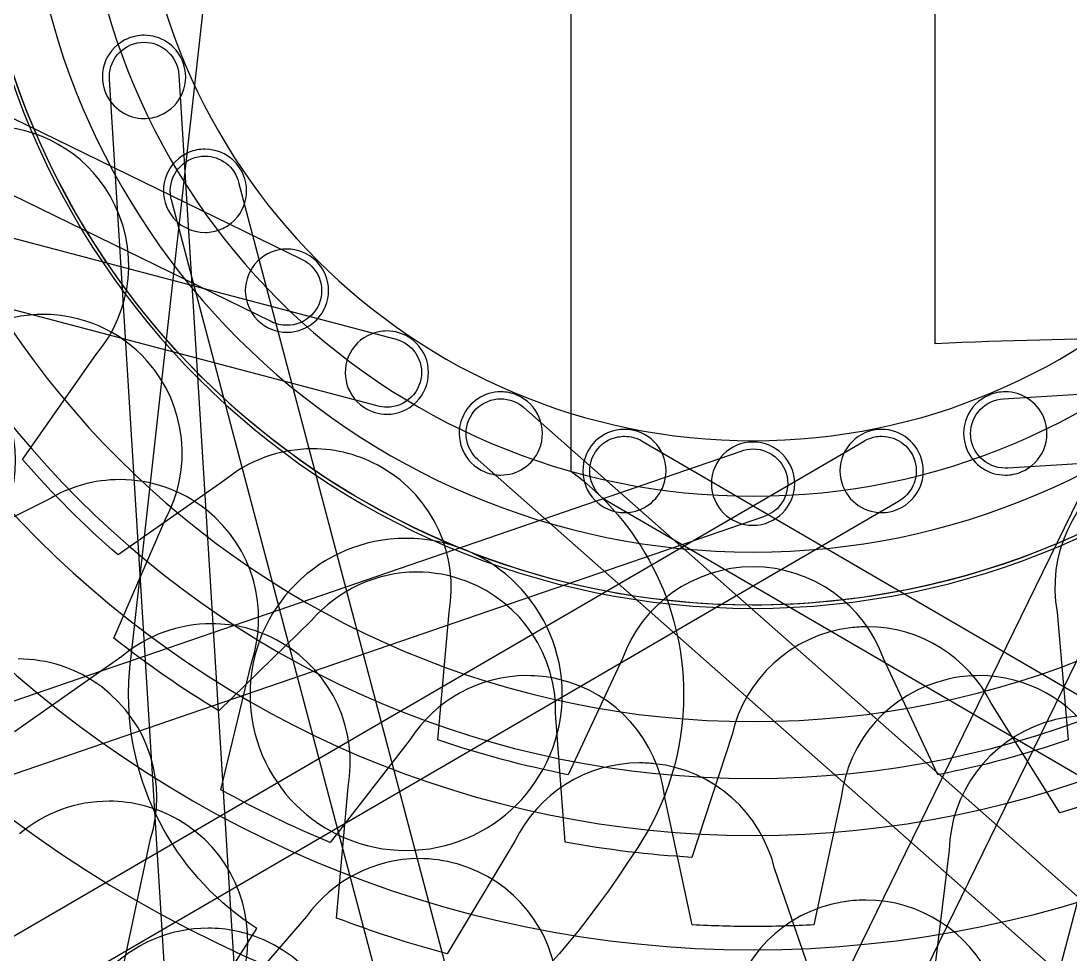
# Model space of a CAD drawing. Extents: x 3 to 470, y 9 to 287.
# Drawn here: x 92.08 to 100.6, y 94.53 to 102.12 of the extents above; entities that cross this region are included whole.
import ezdxf

# ---------------------------------------------------------------- set-up
doc = ezdxf.new("R2010")
doc.units = 0
doc.layers.add('Layer_1', color=7, linetype='CONTINUOUS')

msp = doc.modelspace()

# ---------------------------------------------------------------- linework, layer by layer
at = {"layer": 'Layer_1', "color": 7}
for points in [[(94.109048, 99.672626), (22.096282, 134.858256), (22.343878, 135.364953), (94.35656, 100.179351)], [(94.109048, 99.672626), (22.096282, 134.858256), (22.343878, 135.364953), (94.35656, 100.179351)], [(94.972238, 98.985893), (17.478827, 119.446437), (17.6228, 119.991708), (95.116154, 99.531163)], [(94.972238, 98.985893), (17.478827, 119.446437), (17.6228, 119.991708), (95.116154, 99.531163)], [(100.061792, 99.04333), (180.062268, 103.992802), (180.097119, 103.429937), (100.097095, 98.480521)], [(100.061792, 99.04333), (180.062268, 103.992802), (180.097119, 103.429937), (100.097095, 98.480521)], [(92.969079, 96.92307), (92.969079, 96.92307), (93.726925, 103.712047)], [(92.969079, 96.92307), (92.969079, 96.92307), (93.726925, 103.712047)], [(96.546607, 103.712047), (96.546607, 98.455596), (96.546607, 98.455596)], [(96.546607, 103.712047), (96.546607, 98.455596), (96.546607, 98.455596)], [(99.507274, 99.490757), (99.507274, 99.490757), (99.507274, 103.712047)], [(99.507274, 99.490757), (99.507274, 99.490757), (99.507274, 103.712047)], [(97.745508, 21.641192), (92.796092, 101.641216)], [(97.745508, 21.641192), (92.796092, 101.641216)], [(93.359041, 101.676518), (98.308514, 21.676015), (97.745649, 21.641192), (97.745508, 21.641192)], [(93.359041, 101.676518), (98.308514, 21.676015), (97.745649, 21.641192), (97.745508, 21.641192)], [(93.077468, 101.322733), (93.077468, 101.322733)], [(93.077468, 101.322733), (93.077468, 101.322733)], [(82.291873, 23.163256), (81.746603, 23.307229), (102.207148, 100.800584)], [(82.291873, 23.163256), (81.746603, 23.307229), (102.207148, 100.800584)], [(93.845577, 100.804954), (114.307278, 23.307201), (113.762008, 23.163256), (113.762008, 23.163256)], [(93.845577, 100.804954), (114.307278, 23.307201), (113.762008, 23.163256), (113.762008, 23.163256)], [(113.762008, 23.163256), (93.300448, 100.660502)], [(113.762008, 23.163256), (93.300448, 100.660502)], [(93.572745, 100.396551), (93.572745, 100.396551)], [(93.572745, 100.396551), (93.572745, 100.396551)], [(66.880054, 27.780711), (66.373357, 28.028308), (101.558959, 100.04099)], [(66.880054, 27.780711), (66.373357, 28.028308), (101.558959, 100.04099)], [(102.065684, 99.793478), (66.880054, 27.780711), (66.880054, 27.780711)], [(102.065684, 99.793478), (66.880054, 27.780711), (66.880054, 27.780711)], [(94.238697, 99.641159), (94.238697, 99.641159)], [(94.238697, 99.641159), (94.238697, 99.641159)], [(94.238697, 99.584765), (94.238697, 99.584765)], [(94.238697, 99.584765), (94.238697, 99.584765)], [(92.08962, 98.550139), (92.08962, 98.550139), (92.686491, 99.402557)], [(92.08962, 98.550139), (92.08962, 98.550139), (92.686491, 99.402557)], [(95.05023, 98.918474), (95.05023, 98.918474)], [(95.05023, 98.918474), (95.05023, 98.918474)], [(95.050258, 98.974868), (95.050258, 98.974868)], [(95.050258, 98.974868), (95.050258, 98.974868)], [(96.164992, 98.971738), (156.233697, 45.902612), (155.860315, 45.479998), (155.860315, 45.479998)], [(96.164992, 98.971738), (156.233697, 45.902612), (155.860315, 45.479998), (155.860315, 45.479998)], [(29.944444, 57.881637), (29.6607, 58.368962), (98.924558, 98.697298)], [(29.944444, 57.881637), (29.6607, 58.368962), (98.924558, 98.697298)], [(97.125432, 98.699554), (166.393181, 58.368962), (166.109437, 57.881637), (166.109437, 57.881637)], [(97.125432, 98.699554), (166.393181, 58.368962), (166.109437, 57.881637), (166.109437, 57.881637)], [(98.026941, 98.70305), (98.026941, 98.70305)], [(98.026941, 98.70305), (98.026941, 98.70305)], [(22.311706, 72.044478), (22.128454, 72.57782), (97.929126, 98.618516)], [(22.311706, 72.044478), (22.128454, 72.57782), (97.929126, 98.618516)], [(155.860315, 45.479998), (95.791976, 98.548786)], [(155.860315, 45.479998), (95.791976, 98.548786)], [(95.976609, 98.423338), (95.976609, 98.423338)], [(95.976609, 98.423338), (95.976609, 98.423338)], [(100.077131, 98.479957), (100.077131, 98.479816)], [(100.077131, 98.479957), (100.077131, 98.479816)], [(100.077272, 98.423338), (100.077272, 98.423338)], [(100.077272, 98.423338), (100.077272, 98.423338)], [(93.718128, 98.37092), (93.718128, 98.37092), (92.86571, 97.77405), (92.86571, 97.77405)], [(93.718128, 98.37092), (93.718128, 98.37092), (92.86571, 97.77405), (92.86571, 97.77405)], [(98.026941, 98.251817), (98.026941, 98.251817)], [(98.026941, 98.251817), (98.026941, 98.251817)], [(99.208359, 98.209944), (29.944444, 57.881637), (29.944444, 57.881637)], [(99.208359, 98.209944), (29.944444, 57.881637), (29.944444, 57.881637)], [(92.289846, 98.219503), (92.289846, 98.219503), (91.341643, 97.748221), (91.341643, 97.748221)], [(92.289846, 98.219503), (92.289846, 98.219503), (91.341643, 97.748221), (91.341643, 97.748221)], [(166.109437, 57.881637), (96.842082, 98.211946)], [(166.109437, 57.881637), (96.842082, 98.211946)], [(98.112377, 98.085173), (22.311706, 72.044478), (22.311706, 72.044478)], [(98.112377, 98.085173), (22.311706, 72.044478), (22.311706, 72.044478)], [(92.831112, 97.097213), (92.831112, 97.097213), (93.249356, 98.060896)], [(92.831112, 97.097213), (92.831112, 97.097213), (93.249356, 98.060896)], [(96.982135, 98.118502), (96.982135, 98.118502)], [(96.982135, 98.118502), (96.982135, 98.118502)], [(99.071746, 98.118502), (99.071746, 98.118502)], [(99.071746, 98.118502), (99.071746, 98.118502)], [(98.026941, 98.015612), (98.026941, 98.015612)], [(98.026941, 98.015612), (98.026941, 98.015612)], [(98.026941, 97.797227), (98.026941, 97.797227)], [(98.026941, 97.797227), (98.026941, 97.797227)], [(95.465513, 96.270877), (95.465513, 96.270877), (95.556391, 97.309592)], [(95.465513, 96.270877), (95.465513, 96.270877), (95.556391, 97.309592)], [(98.020145, 97.365872), (98.020145, 97.365872)], [(98.020145, 97.365872), (98.020145, 97.365872)], [(98.026941, 97.367085), (98.026941, 97.367085)], [(98.026941, 97.367085), (98.026941, 97.367085)], [(98.026941, 97.340016), (98.026941, 97.340016)], [(98.026941, 97.340016), (98.026941, 97.340016)], [(100.49749, 97.309592), (100.49749, 97.309592), (100.588368, 96.270877), (100.588368, 96.270877)], [(100.49749, 97.309592), (100.49749, 97.309592), (100.588368, 96.270877), (100.588368, 96.270877)], [(94.437795, 97.240566), (94.437795, 97.240566), (93.684404, 96.50711), (93.684404, 96.50711)], [(94.437795, 97.240566), (94.437795, 97.240566), (93.684404, 96.50711), (93.684404, 96.50711)], [(92.897008, 96.9487), (92.897008, 96.9487), (92.02316, 96.336829), (92.02316, 96.336829)], [(92.897008, 96.9487), (92.897008, 96.9487), (92.02316, 96.336829), (92.02316, 96.336829)], [(93.700533, 95.865181), (93.700533, 95.865181), (93.949398, 96.896057)], [(93.700533, 95.865181), (93.700533, 95.865181), (93.949398, 96.896057)], [(96.965612, 96.932008), (96.965612, 96.932008), (96.525262, 95.987612), (96.525262, 95.987612)], [(96.965612, 96.932008), (96.965612, 96.932008), (96.525262, 95.987612), (96.525262, 95.987612)], [(99.528619, 95.987612), (99.088269, 96.93198)], [(99.528619, 95.987612), (99.088269, 96.93198)], [(100.519737, 95.676347), (100.519737, 95.676347), (99.963216, 96.569651)], [(100.519737, 95.676347), (100.519737, 95.676347), (99.963216, 96.569651)], [(96.500083, 95.439043), (96.500083, 95.439043), (96.422513, 96.487852)], [(96.500083, 95.439043), (96.500083, 95.439043), (96.422513, 96.487852)], [(98.026941, 96.4197), (98.026941, 96.4197)], [(98.026941, 96.4197), (98.026941, 96.4197)], [(95.240841, 96.27412), (95.240841, 96.27412), (94.589579, 95.436279), (94.589579, 95.436279)], [(95.240841, 96.27412), (95.240841, 96.27412), (94.589579, 95.436279), (94.589579, 95.436279)], [(97.856068, 96.313793), (97.856068, 96.313793), (97.530113, 95.31523), (97.530113, 95.31523)], [(97.856068, 96.313793), (97.856068, 96.313793), (97.530113, 95.31523), (97.530113, 95.31523)], [(98.026941, 95.9573), (98.026941, 95.9573)], [(98.026941, 95.9573), (98.026941, 95.9573)], [(99.528619, 95.987612), (99.528619, 95.987612)], [(99.528619, 95.987612), (99.528619, 95.987612)], [(94.642081, 94.822322), (94.642081, 94.822322), (94.735272, 95.8874)], [(94.642081, 94.822322), (94.642081, 94.822322), (94.735272, 95.8874)], [(97.533017, 94.766492), (97.533017, 94.766492), (97.310234, 95.801795)], [(97.533017, 94.766492), (97.533017, 94.766492), (97.310234, 95.801795)], [(98.743647, 95.801795), (98.743647, 95.801795), (98.520864, 94.766492), (98.520864, 94.766492)], [(98.743647, 95.801795), (98.743647, 95.801795), (98.520864, 94.766492), (98.520864, 94.766492)], [(92.904537, 94.408505), (92.904537, 94.408505), (93.130534, 95.466365)], [(92.904537, 94.408505), (92.904537, 94.408505), (93.130534, 95.466365)], [(96.091144, 95.446853), (95.540601, 94.530569), (95.540601, 94.530569)], [(96.091144, 95.446853), (95.540601, 94.530569), (95.540601, 94.530569)], [(98.026941, 95.493716), (98.026941, 95.493716)], [(98.026941, 95.493716), (98.026941, 95.493716)], [(95.207258, 95.371455), (95.207258, 95.371455)], [(95.207258, 95.371455), (95.207258, 95.371455)], [(97.089368, 95.396466), (97.089368, 95.396466)], [(97.089368, 95.396466), (97.089368, 95.396466)], [(99.619976, 95.373993), (99.619976, 95.373993), (99.489848, 94.314074), (99.489848, 94.314074)], [(99.619976, 95.373993), (99.619976, 95.373993), (99.489848, 94.314074), (99.489848, 94.314074)], [(98.549456, 94.216344), (98.202156, 95.224972)], [(98.549456, 94.216344), (98.202156, 95.224972)], [(94.398009, 94.835236), (94.398009, 94.835236), (93.689564, 94.016851), (93.689564, 94.016851)], [(94.398009, 94.835236), (94.398009, 94.835236), (93.689564, 94.016851), (93.689564, 94.016851)], [(93.38924, 93.786597), (93.995077, 94.737591), (93.995077, 94.737591)], [(93.38924, 93.786597), (93.995077, 94.737591), (93.995077, 94.737591)], [(98.026941, 94.753099), (98.026941, 94.753099)], [(98.026941, 94.753099), (98.026941, 94.753099)], [(98.026941, 94.563785), (98.026941, 94.563785)], [(98.026941, 94.563785), (98.026941, 94.563785)]]:
    msp.add_lwpolyline(points, dxfattribs=at)
for points in [[(104.249331, 104.949069), (104.932878, 101.512554), (102.701184, 98.172555), (99.26464, 97.48898)], [(104.249331, 104.949069), (104.932878, 101.512554), (102.701184, 98.172555), (99.26464, 97.48898)], [(98.026941, 8.688079), (45.547015, 8.688079), (3.00365, 51.231444), (3.00365, 103.71137)], [(98.026941, 8.688079), (45.547015, 8.688079), (3.00365, 51.231444), (3.00365, 103.71137)], [(5.823332, 103.71137), (5.823332, 52.788727), (47.104297, 11.507761), (98.026941, 11.507761)], [(5.823332, 103.71137), (5.823332, 52.788727), (47.104297, 11.507761), (98.026941, 11.507761)], [(98.026941, 11.507761), (47.104297, 11.507761), (5.823332, 52.788727), (5.823332, 103.71137)], [(98.026941, 11.507761), (47.104297, 11.507761), (5.823332, 52.788727), (5.823332, 103.71137)], [(8.643014, 103.71137), (8.643014, 54.345981), (48.661551, 14.327443), (98.026941, 14.327443)], [(8.643014, 103.71137), (8.643014, 54.345981), (48.661551, 14.327443), (98.026941, 14.327443)], [(98.026941, 14.327443), (48.661551, 14.327443), (8.643014, 54.345981), (8.643014, 103.71137)], [(98.026941, 14.327443), (48.661551, 14.327443), (8.643014, 54.345981), (8.643014, 103.71137)], [(17.496816, 103.71137), (17.496816, 59.235817), (53.551388, 23.181246), (98.026941, 23.181246)], [(17.496816, 103.71137), (17.496816, 59.235817), (53.551388, 23.181246), (98.026941, 23.181246)], [(87.946548, 103.71137), (87.946548, 98.144105), (92.459675, 93.630978), (98.026941, 93.630978)], [(87.946548, 103.71137), (87.946548, 98.144105), (92.459675, 93.630978), (98.026941, 93.630978)], [(88.879356, 103.71137), (88.879356, 98.659289), (92.974859, 94.563785), (98.026941, 94.563785)], [(88.879356, 103.71137), (88.879356, 98.659289), (92.974859, 94.563785), (98.026941, 94.563785)], [(89.809287, 103.71137), (89.809287, 99.172894), (93.488465, 95.493716), (98.026941, 95.493716)], [(89.809287, 103.71137), (89.809287, 99.172894), (93.488465, 95.493716), (98.026941, 95.493716)], [(90.272871, 103.71137), (90.272871, 99.428921), (93.744492, 95.9573), (98.026941, 95.9573)], [(90.272871, 103.71137), (90.272871, 99.428921), (93.744492, 95.9573), (98.026941, 95.9573)], [(90.73527, 103.71137), (90.73527, 99.6843), (93.99987, 96.4197), (98.026941, 96.4197)], [(90.73527, 103.71137), (90.73527, 99.6843), (93.99987, 96.4197), (98.026941, 96.4197)], [(91.655587, 103.71137), (91.655587, 100.192576), (94.508146, 97.340016), (98.026941, 97.340016)], [(91.655587, 103.71137), (91.655587, 100.192576), (94.508146, 97.340016), (98.026941, 97.340016)], [(98.026941, 97.367085), (94.523091, 97.367085), (91.682656, 100.20752), (91.682656, 103.71137)], [(98.026941, 97.367085), (94.523091, 97.367085), (91.682656, 100.20752), (91.682656, 103.71137)], [(92.112798, 103.71137), (92.112798, 100.445078), (94.760649, 97.797227), (98.026941, 97.797227)], [(92.112798, 103.71137), (92.112798, 100.445078), (94.760649, 97.797227), (98.026941, 97.797227)], [(92.567387, 103.71137), (92.567387, 100.696143), (95.011713, 98.251817), (98.026941, 98.251817)], [(92.567387, 103.71137), (92.567387, 100.696143), (95.011713, 98.251817), (98.026941, 98.251817)], [(93.018621, 103.71137), (93.018621, 100.945346), (95.260917, 98.70305), (98.026941, 98.70305)], [(93.018621, 103.71137), (93.018621, 100.945346), (95.260917, 98.70305), (98.026941, 98.70305)], [(104.371226, 103.71137), (104.371226, 100.20752), (101.53079, 97.367085), (98.026941, 97.367085)], [(104.371226, 103.71137), (104.371226, 100.20752), (101.53079, 97.367085), (98.026941, 97.367085)], [(98.026941, 11.507761), (148.949584, 11.507761), (190.230549, 52.788727), (190.230549, 103.71137)], [(193.050231, 103.71137), (193.050231, 51.231444), (150.506838, 8.688079), (98.026941, 8.688079)], [(98.026941, 11.507761), (148.949584, 11.507761), (190.230549, 52.788727), (190.230549, 103.71137)], [(193.050231, 103.71137), (193.050231, 51.231444), (150.506838, 8.688079), (98.026941, 8.688079)], [(98.026941, 14.327443), (147.39233, 14.327443), (187.410867, 54.345981), (187.410867, 103.71137)], [(190.230549, 103.71137), (190.230549, 52.788727), (148.949584, 11.507761), (98.026941, 11.507761)], [(98.026941, 14.327443), (147.39233, 14.327443), (187.410867, 54.345981), (187.410867, 103.71137)], [(190.230549, 103.71137), (190.230549, 52.788727), (148.949584, 11.507761), (98.026941, 11.507761)], [(98.026941, 23.181246), (142.502493, 23.181246), (178.557065, 59.235817), (178.557065, 103.71137)], [(187.410867, 103.71137), (187.410867, 54.345981), (147.39233, 14.327443), (98.026941, 14.327443)], [(98.026941, 23.181246), (142.502493, 23.181246), (178.557065, 59.235817), (178.557065, 103.71137)], [(187.410867, 103.71137), (187.410867, 54.345981), (147.39233, 14.327443), (98.026941, 14.327443)], [(98.026941, 93.630978), (103.594206, 93.630978), (108.107333, 98.144105), (108.107333, 103.71137)], [(98.026941, 93.630978), (103.594206, 93.630978), (108.107333, 98.144105), (108.107333, 103.71137)], [(98.026941, 94.563785), (103.079022, 94.563785), (107.174525, 98.659289), (107.174525, 103.71137)], [(98.026941, 94.563785), (103.079022, 94.563785), (107.174525, 98.659289), (107.174525, 103.71137)], [(98.026941, 95.493716), (102.565416, 95.493716), (106.244594, 99.172894), (106.244594, 103.71137)], [(98.026941, 95.493716), (102.565416, 95.493716), (106.244594, 99.172894), (106.244594, 103.71137)], [(98.026941, 95.9573), (102.309389, 95.9573), (105.78101, 99.428921), (105.78101, 103.71137)], [(98.026941, 95.9573), (102.309389, 95.9573), (105.78101, 99.428921), (105.78101, 103.71137)], [(98.026941, 96.4197), (102.054011, 96.4197), (105.318611, 99.6843), (105.318611, 103.71137)], [(98.026941, 96.4197), (102.054011, 96.4197), (105.318611, 99.6843), (105.318611, 103.71137)], [(98.026941, 97.340016), (101.545735, 97.340016), (104.398294, 100.192576), (104.398294, 103.71137)], [(98.026941, 97.340016), (101.545735, 97.340016), (104.398294, 100.192576), (104.398294, 103.71137)], [(98.026941, 97.797227), (101.293232, 97.797227), (103.941083, 100.445078), (103.941083, 103.71137)], [(98.026941, 97.797227), (101.293232, 97.797227), (103.941083, 100.445078), (103.941083, 103.71137)], [(98.026941, 98.251817), (101.042168, 98.251817), (103.486494, 100.696143), (103.486494, 103.71137)], [(98.026941, 98.251817), (101.042168, 98.251817), (103.486494, 100.696143), (103.486494, 103.71137)], [(98.026941, 98.70305), (100.792964, 98.70305), (103.03526, 100.945346), (103.03526, 103.71137)], [(98.026941, 98.70305), (100.792964, 98.70305), (103.03526, 100.945346), (103.03526, 103.71137)], [(98.020145, 97.365872), (95.055277, 97.365872), (92.40503, 99.454919), (91.80455, 102.47367)], [(98.020145, 97.365872), (95.055277, 97.365872), (92.40503, 99.454919), (91.80455, 102.47367)], [(93.077214, 101.999625), (93.034073, 101.999625), (92.990199, 101.991336), (92.947875, 101.973797)], [(93.077214, 101.999625), (93.034073, 101.999625), (92.990199, 101.991336), (92.947875, 101.973797)], [(93.389945, 101.790659), (93.335976, 101.920984), (93.209993, 101.999625), (93.077214, 101.999625)], [(93.389945, 101.790659), (93.335976, 101.920984), (93.209993, 101.999625), (93.077214, 101.999625)], [(92.947875, 101.973797), (92.775226, 101.902262), (92.69323, 101.704348), (92.764737, 101.531699)], [(92.947875, 101.973797), (92.775226, 101.902262), (92.69323, 101.704348), (92.764737, 101.531699)], [(92.795528, 101.661179), (92.795528, 101.81691), (92.921765, 101.943147), (93.077496, 101.943147)], [(92.795528, 101.661179), (92.795528, 101.81691), (92.921765, 101.943147), (93.077496, 101.943147)], [(93.077496, 101.943147), (93.228067, 101.943147), (93.35109, 101.825115), (93.359041, 101.676518)], [(93.077496, 101.943147), (93.228067, 101.943147), (93.35109, 101.825115), (93.359041, 101.676518)], [(93.206835, 101.348589), (93.379484, 101.420096), (93.46148, 101.61801), (93.389945, 101.790659)], [(93.206835, 101.348589), (93.379484, 101.420096), (93.46148, 101.61801), (93.389945, 101.790659)], [(92.796092, 101.641216), (92.795528, 101.647814), (92.795528, 101.654468), (92.795528, 101.661179)], [(92.796092, 101.641216), (92.795528, 101.647814), (92.795528, 101.654468), (92.795528, 101.661179)], [(92.764737, 101.531699), (92.818734, 101.401402), (92.944717, 101.322733), (93.077468, 101.322733)], [(92.764737, 101.531699), (92.818734, 101.401402), (92.944717, 101.322733), (93.077468, 101.322733)], [(93.077468, 101.322733), (93.120637, 101.322733), (93.164483, 101.331051), (93.206835, 101.348589)], [(93.077468, 101.322733), (93.120637, 101.322733), (93.164483, 101.331051), (93.206835, 101.348589)], [(92.801252, 100.69431), (92.592341, 101.056132), (92.213207, 101.258444), (91.823414, 101.258444)], [(92.801252, 100.69431), (92.592341, 101.056132), (92.213207, 101.258444), (91.823414, 101.258444)], [(93.506257, 101.066875), (93.463962, 101.058472), (93.42254, 101.041751), (93.384447, 101.016289)], [(93.506257, 101.066875), (93.463962, 101.058472), (93.42254, 101.041751), (93.384447, 101.016289)], [(93.572125, 101.07336), (93.550131, 101.07336), (93.528081, 101.071104), (93.506257, 101.066875)], [(93.572125, 101.07336), (93.550131, 101.07336), (93.528081, 101.071104), (93.506257, 101.066875)], [(93.853754, 100.92293), (93.788535, 101.020575), (93.681331, 101.07336), (93.572125, 101.07336)], [(93.853754, 100.92293), (93.788535, 101.020575), (93.681331, 101.07336), (93.572125, 101.07336)], [(93.384447, 101.016289), (93.229054, 100.912469), (93.187266, 100.702346), (93.291087, 100.546982)], [(93.384447, 101.016289), (93.229054, 100.912469), (93.187266, 100.702346), (93.291087, 100.546982)], [(93.29588, 100.679958), (93.265512, 100.832672), (93.364681, 100.981128), (93.517423, 101.011524)], [(93.29588, 100.679958), (93.265512, 100.832672), (93.364681, 100.981128), (93.517423, 101.011524)], [(93.517423, 101.011524), (93.535976, 101.01519), (93.554502, 101.016994), (93.572745, 101.016994)], [(93.517423, 101.011524), (93.535976, 101.01519), (93.554502, 101.016994), (93.572745, 101.016994)], [(93.572745, 101.016994), (93.699546, 101.016994), (93.813405, 100.930994), (93.845577, 100.804954)], [(93.572745, 101.016994), (93.699546, 101.016994), (93.813405, 100.930994), (93.845577, 100.804954)], [(93.760423, 100.453622), (93.915787, 100.557443), (93.957603, 100.767565), (93.853754, 100.92293)], [(93.760423, 100.453622), (93.915787, 100.557443), (93.957603, 100.767565), (93.853754, 100.92293)], [(92.686491, 99.402557), (92.984503, 99.755553), (93.045549, 100.271188), (92.801252, 100.69431)], [(92.686491, 99.402557), (92.984503, 99.755553), (93.045549, 100.271188), (92.801252, 100.69431)], [(93.300448, 100.660502), (93.298756, 100.666903), (93.297177, 100.67336), (93.29588, 100.679958)], [(93.300448, 100.660502), (93.298756, 100.666903), (93.297177, 100.67336), (93.29588, 100.679958)], [(93.291087, 100.546982), (93.356334, 100.449336), (93.46351, 100.396551), (93.572745, 100.396551)], [(93.291087, 100.546982), (93.356334, 100.449336), (93.46351, 100.396551), (93.572745, 100.396551)], [(93.638584, 100.403037), (93.680908, 100.411468), (93.722301, 100.42816), (93.760423, 100.453622)], [(93.638584, 100.403037), (93.680908, 100.411468), (93.722301, 100.42816), (93.760423, 100.453622)], [(93.572745, 100.396551), (93.59471, 100.396551), (93.61676, 100.398807), (93.638584, 100.403037)], [(93.572745, 100.396551), (93.59471, 100.396551), (93.61676, 100.398807), (93.638584, 100.403037)], [(94.238697, 100.261489), (94.152105, 100.261489), (94.065484, 100.228442), (93.999419, 100.162377)], [(94.238697, 100.261489), (94.152105, 100.261489), (94.065484, 100.228442), (93.999419, 100.162377)], [(94.477947, 100.162377), (94.411882, 100.228442), (94.32529, 100.261489), (94.238697, 100.261489)], [(94.477947, 100.162377), (94.411882, 100.228442), (94.32529, 100.261489), (94.238697, 100.261489)], [(93.999419, 100.162377), (93.867289, 100.030247), (93.867289, 99.816007), (93.999419, 99.683849)], [(93.999419, 100.162377), (93.867289, 100.030247), (93.867289, 99.816007), (93.999419, 99.683849)], [(94.35656, 100.179351), (94.386082, 100.165761), (94.413743, 100.146812), (94.438077, 100.122507)], [(94.35656, 100.179351), (94.386082, 100.165761), (94.413743, 100.146812), (94.438077, 100.122507)], [(94.438077, 100.122507), (94.548186, 100.012398), (94.548186, 99.833856), (94.438077, 99.723719)], [(94.438077, 100.122507), (94.548186, 100.012398), (94.548186, 99.833856), (94.438077, 99.723719)], [(94.477947, 99.683849), (94.610078, 99.816007), (94.610078, 100.030247), (94.477947, 100.162377)], [(94.477947, 99.683849), (94.610078, 99.816007), (94.610078, 100.030247), (94.477947, 100.162377)], [(92.258745, 99.729471), (92.117394, 99.729471), (91.975733, 99.703051), (91.841798, 99.649702)], [(92.258745, 99.729471), (92.117394, 99.729471), (91.975733, 99.703051), (91.841798, 99.649702)], [(93.103409, 99.349491), (92.880513, 99.601063), (92.570348, 99.729471), (92.258745, 99.729471)], [(93.103409, 99.349491), (92.880513, 99.601063), (92.570348, 99.729471), (92.258745, 99.729471)], [(93.999419, 99.683849), (94.065484, 99.617783), (94.152105, 99.584765), (94.238697, 99.584765)], [(93.999419, 99.683849), (94.065484, 99.617783), (94.152105, 99.584765), (94.238697, 99.584765)], [(94.438077, 99.723719), (94.383009, 99.668679), (94.310853, 99.641159), (94.238697, 99.641159)], [(94.438077, 99.723719), (94.383009, 99.668679), (94.310853, 99.641159), (94.238697, 99.641159)], [(94.238697, 99.584765), (94.32529, 99.584765), (94.411882, 99.617783), (94.477947, 99.683849)], [(94.238697, 99.584765), (94.32529, 99.584765), (94.411882, 99.617783), (94.477947, 99.683849)], [(94.238697, 99.641159), (94.194146, 99.641159), (94.149567, 99.651648), (94.109048, 99.672626)], [(94.238697, 99.641159), (94.194146, 99.641159), (94.149567, 99.651648), (94.109048, 99.672626)], [(95.050851, 99.595254), (95.028519, 99.595254), (95.006328, 99.592998), (94.984532, 99.588713)], [(95.050851, 99.595254), (95.028519, 99.595254), (95.006328, 99.592998), (94.984532, 99.588713)], [(95.2385, 99.538184), (95.180753, 99.576785), (95.115449, 99.595254), (95.050851, 99.595254)], [(95.2385, 99.538184), (95.180753, 99.576785), (95.115449, 99.595254), (95.050851, 99.595254)], [(94.984532, 99.588713), (94.899575, 99.571823), (94.821103, 99.522535), (94.769192, 99.444852)], [(94.984532, 99.588713), (94.899575, 99.571823), (94.821103, 99.522535), (94.769192, 99.444852)], [(95.116154, 99.531163), (95.147763, 99.523606), (95.178582, 99.51041), (95.207174, 99.491293)], [(95.116154, 99.531163), (95.147763, 99.523606), (95.178582, 99.51041), (95.207174, 99.491293)], [(95.33186, 99.068876), (95.435681, 99.224269), (95.393893, 99.434363), (95.2385, 99.538184)], [(95.33186, 99.068876), (95.435681, 99.224269), (95.393893, 99.434363), (95.2385, 99.538184)], [(101.136345, 99.531643), (100.640889, 99.531643), (100.097866, 99.518014), (99.507274, 99.490757)], [(101.136345, 99.531643), (100.640889, 99.531643), (100.097866, 99.518014), (99.507274, 99.490757)], [(94.769192, 99.444852), (94.665372, 99.28946), (94.707159, 99.079337), (94.862552, 98.975516)], [(94.769192, 99.444852), (94.665372, 99.28946), (94.707159, 99.079337), (94.862552, 98.975516)], [(95.207174, 99.491293), (95.336682, 99.404785), (95.371505, 99.229682), (95.284969, 99.100203)], [(95.207174, 99.491293), (95.336682, 99.404785), (95.371505, 99.229682), (95.284969, 99.100203)], [(93.249356, 98.060896), (93.470729, 98.466366), (93.42739, 98.983778), (93.103409, 99.349491)], [(93.249356, 98.060896), (93.470729, 98.466366), (93.42739, 98.983778), (93.103409, 99.349491)], [(91.837541, 97.902655), (92.097036, 98.284863), (92.103831, 98.804051), (91.816647, 99.199343)], [(91.837541, 97.902655), (92.097036, 98.284863), (92.103831, 98.804051), (91.816647, 99.199343)], [(95.284969, 99.100203), (95.241715, 99.035463), (95.176326, 98.99438), (95.105552, 98.98031)], [(95.284969, 99.100203), (95.241715, 99.035463), (95.176326, 98.99438), (95.105552, 98.98031)], [(95.976891, 99.100231), (95.844112, 99.100231), (95.718128, 99.021562), (95.66416, 98.891264)], [(95.976891, 99.100231), (95.844112, 99.100231), (95.718128, 99.021562), (95.66416, 98.891264)], [(96.106229, 99.074374), (96.063906, 99.091941), (96.020032, 99.100231), (95.976891, 99.100231)], [(96.106229, 99.074374), (96.063906, 99.091941), (96.020032, 99.100231), (95.976891, 99.100231)], [(100.07699, 99.100231), (100.033849, 99.100231), (99.989975, 99.091941), (99.947652, 99.074374)], [(100.07699, 99.100231), (100.033849, 99.100231), (99.989975, 99.091941), (99.947652, 99.074374)], [(100.389721, 98.891264), (100.335753, 99.021562), (100.209769, 99.100231), (100.07699, 99.100231)], [(100.389721, 98.891264), (100.335753, 99.021562), (100.209769, 99.100231), (100.07699, 99.100231)], [(95.116549, 98.924988), (95.201478, 98.941906), (95.27995, 98.991194), (95.33186, 99.068876)], [(95.116549, 98.924988), (95.201478, 98.941906), (95.27995, 98.991194), (95.33186, 99.068876)], [(95.77737, 98.961164), (95.832438, 99.016232), (95.904594, 99.043753), (95.97675, 99.043753)], [(95.77737, 98.961164), (95.832438, 99.016232), (95.904594, 99.043753), (95.97675, 99.043753)], [(95.97675, 99.043753), (96.04414, 99.043753), (96.11153, 99.019729), (96.164992, 98.971738)], [(95.97675, 99.043753), (96.04414, 99.043753), (96.11153, 99.019729), (96.164992, 98.971738)], [(96.289368, 98.632305), (96.360875, 98.804954), (96.278879, 99.002867), (96.106229, 99.074374)], [(96.289368, 98.632305), (96.360875, 98.804954), (96.278879, 99.002867), (96.106229, 99.074374)], [(99.947652, 99.074374), (99.775003, 99.002867), (99.693006, 98.804954), (99.764513, 98.632305)], [(99.947652, 99.074374), (99.775003, 99.002867), (99.693006, 98.804954), (99.764513, 98.632305)], [(99.795163, 98.761784), (99.795163, 98.912355), (99.913195, 99.035378), (100.061792, 99.04333)], [(99.795163, 98.761784), (99.795163, 98.912355), (99.913195, 99.035378), (100.061792, 99.04333)], [(94.862552, 98.975516), (94.920299, 98.936943), (94.985603, 98.918474), (95.05023, 98.918474)], [(94.862552, 98.975516), (94.920299, 98.936943), (94.985603, 98.918474), (95.05023, 98.918474)], [(95.050258, 98.974868), (95.024148, 98.974868), (94.997869, 98.978477), (94.972238, 98.985893)], [(95.050258, 98.974868), (95.024148, 98.974868), (94.997869, 98.978477), (94.972238, 98.985893)], [(95.05023, 98.918474), (95.072534, 98.918474), (95.094753, 98.92073), (95.116549, 98.924988)], [(95.05023, 98.918474), (95.072534, 98.918474), (95.094753, 98.92073), (95.116549, 98.924988)], [(95.105552, 98.98031), (95.087365, 98.976701), (95.068868, 98.974868), (95.050258, 98.974868)], [(95.105552, 98.98031), (95.087365, 98.976701), (95.068868, 98.974868), (95.050258, 98.974868)], [(95.77737, 98.562405), (95.667261, 98.672513), (95.667261, 98.851055), (95.77737, 98.961164)], [(95.77737, 98.562405), (95.667261, 98.672513), (95.667261, 98.851055), (95.77737, 98.961164)], [(95.66416, 98.891264), (95.592624, 98.718615), (95.674621, 98.520673), (95.84727, 98.449166)], [(95.66416, 98.891264), (95.592624, 98.718615), (95.674621, 98.520673), (95.84727, 98.449166)], [(100.206611, 98.449166), (100.37926, 98.520673), (100.461257, 98.718615), (100.389721, 98.891264)], [(100.206611, 98.449166), (100.37926, 98.520673), (100.461257, 98.718615), (100.389721, 98.891264)], [(96.915873, 98.788881), (96.785632, 98.762997), (96.677412, 98.661263), (96.649892, 98.522929)], [(96.915873, 98.788881), (96.785632, 98.762997), (96.677412, 98.661263), (96.649892, 98.522929)], [(96.981402, 98.795339), (96.959127, 98.795339), (96.937218, 98.793083), (96.915873, 98.788881)], [(96.981402, 98.795339), (96.959127, 98.795339), (96.937218, 98.793083), (96.915873, 98.788881)], [(96.926757, 98.733475), (96.944916, 98.737084), (96.963441, 98.738917), (96.982023, 98.738917)], [(96.926757, 98.733475), (96.944916, 98.737084), (96.963441, 98.738917), (96.982023, 98.738917)], [(97.047778, 98.788769), (97.025502, 98.793196), (97.003283, 98.795339), (96.981402, 98.795339)], [(97.047778, 98.788769), (97.025502, 98.793196), (97.003283, 98.795339), (96.981402, 98.795339)], [(96.982023, 98.738917), (97.031085, 98.738917), (97.080627, 98.726144), (97.125432, 98.699554)], [(96.982023, 98.738917), (97.031085, 98.738917), (97.080627, 98.726144), (97.125432, 98.699554)], [(97.313617, 98.390912), (97.350076, 98.574191), (97.231057, 98.75231), (97.047778, 98.788769)], [(97.313617, 98.390912), (97.350076, 98.574191), (97.231057, 98.75231), (97.047778, 98.788769)], [(99.006103, 98.788769), (98.822824, 98.75231), (98.703805, 98.574191), (98.740264, 98.390912)], [(99.006103, 98.788769), (98.822824, 98.75231), (98.703805, 98.574191), (98.740264, 98.390912)], [(99.072479, 98.795339), (99.050598, 98.795339), (99.028379, 98.793083), (99.006103, 98.788769)], [(99.072479, 98.795339), (99.050598, 98.795339), (99.028379, 98.793083), (99.006103, 98.788769)], [(99.0171, 98.733475), (99.035682, 98.737169), (99.054179, 98.738945), (99.072422, 98.738945)], [(99.0171, 98.733475), (99.035682, 98.737169), (99.054179, 98.738945), (99.072422, 98.738945)], [(99.072422, 98.738945), (99.204186, 98.738945), (99.321992, 98.646093), (99.348667, 98.511932)], [(99.072422, 98.738945), (99.204186, 98.738945), (99.321992, 98.646093), (99.348667, 98.511932)], [(99.403989, 98.522929), (99.371957, 98.683933), (99.230606, 98.795339), (99.072479, 98.795339)], [(99.403989, 98.522929), (99.371957, 98.683933), (99.230606, 98.795339), (99.072479, 98.795339)], [(100.077131, 98.479816), (99.9214, 98.479816), (99.795163, 98.606053), (99.795163, 98.761784)], [(100.077131, 98.479816), (99.9214, 98.479816), (99.795163, 98.606053), (99.795163, 98.761784)], [(96.747312, 98.613582), (96.790566, 98.678322), (96.855983, 98.719376), (96.926757, 98.733475)], [(96.747312, 98.613582), (96.790566, 98.678322), (96.855983, 98.719376), (96.926757, 98.733475)], [(98.026941, 98.692336), (97.840052, 98.692336), (97.688579, 98.540862), (97.688579, 98.353974)], [(98.026941, 98.692336), (97.840052, 98.692336), (97.688579, 98.540862), (97.688579, 98.353974)], [(98.365302, 98.353974), (98.365302, 98.540862), (98.213829, 98.692336), (98.026941, 98.692336)], [(98.365302, 98.353974), (98.365302, 98.540862), (98.213829, 98.692336), (98.026941, 98.692336)], [(98.924558, 98.697298), (98.952247, 98.714273), (98.983377, 98.726764), (99.0171, 98.733475)], [(98.924558, 98.697298), (98.952247, 98.714273), (98.983377, 98.726764), (99.0171, 98.733475)], [(94.446987, 98.636957), (94.182501, 98.636957), (93.922949, 98.543823), (93.718128, 98.37092)], [(94.446987, 98.636957), (94.182501, 98.636957), (93.922949, 98.543823), (93.718128, 98.37092)], [(95.009881, 98.485681), (94.832269, 98.588205), (94.638331, 98.636957), (94.446987, 98.636957)], [(95.009881, 98.485681), (94.832269, 98.588205), (94.638331, 98.636957), (94.446987, 98.636957)], [(95.976609, 98.423338), (96.109387, 98.423338), (96.235371, 98.501979), (96.289368, 98.632305)], [(95.976609, 98.423338), (96.109387, 98.423338), (96.235371, 98.501979), (96.289368, 98.632305)], [(96.825107, 98.222464), (96.695628, 98.309), (96.660804, 98.484074), (96.747312, 98.613582)], [(96.825107, 98.222464), (96.695628, 98.309), (96.660804, 98.484074), (96.747312, 98.613582)], [(97.929126, 98.618516), (97.959578, 98.629767), (97.99254, 98.635942), (98.026941, 98.635942)], [(97.929126, 98.618516), (97.959578, 98.629767), (97.99254, 98.635942), (98.026941, 98.635942)], [(98.026941, 98.635942), (98.182672, 98.635942), (98.308909, 98.509705), (98.308909, 98.353974)], [(98.026941, 98.635942), (98.182672, 98.635942), (98.308909, 98.509705), (98.308909, 98.353974)], [(99.764513, 98.632305), (99.81851, 98.501979), (99.944494, 98.423338), (100.077272, 98.423338)], [(99.764513, 98.632305), (99.81851, 98.501979), (99.944494, 98.423338), (100.077272, 98.423338)], [(92.86571, 97.77405), (92.589381, 98.014456), (92.330026, 98.27381), (92.08962, 98.550139)], [(92.86571, 97.77405), (92.589381, 98.014456), (92.330026, 98.27381), (92.08962, 98.550139)], [(95.556391, 97.309592), (95.637965, 97.764294), (95.433002, 98.241384), (95.009881, 98.485681)], [(95.556391, 97.309592), (95.637965, 97.764294), (95.433002, 98.241384), (95.009881, 98.485681)], [(95.791976, 98.548786), (95.786985, 98.5531), (95.782107, 98.557668), (95.77737, 98.562405)], [(95.791976, 98.548786), (95.786985, 98.5531), (95.782107, 98.557668), (95.77737, 98.562405)], [(96.649892, 98.522929), (96.613462, 98.33965), (96.732481, 98.161502), (96.91576, 98.125044)], [(96.649892, 98.522929), (96.613462, 98.33965), (96.732481, 98.161502), (96.91576, 98.125044)], [(99.138121, 98.125044), (99.3214, 98.161502), (99.440419, 98.33965), (99.403989, 98.522929)], [(99.138121, 98.125044), (99.3214, 98.161502), (99.440419, 98.33965), (99.403989, 98.522929)], [(99.348667, 98.511932), (99.373226, 98.388402), (99.313054, 98.267691), (99.208359, 98.209944)], [(99.348667, 98.511932), (99.373226, 98.388402), (99.313054, 98.267691), (99.208359, 98.209944)], [(100.097095, 98.480521), (100.090497, 98.479957), (100.083842, 98.479957), (100.077131, 98.479957)], [(100.097095, 98.480521), (100.090497, 98.479957), (100.083842, 98.479957), (100.077131, 98.479957)], [(101.044, 98.485681), (100.620879, 98.241384), (100.415916, 97.764294), (100.49749, 97.309592)], [(101.044, 98.485681), (100.620879, 98.241384), (100.415916, 97.764294), (100.49749, 97.309592)], [(95.84727, 98.449166), (95.889621, 98.431628), (95.933467, 98.423338), (95.976609, 98.423338)], [(95.84727, 98.449166), (95.889621, 98.431628), (95.933467, 98.423338), (95.976609, 98.423338)], [(96.546607, 98.455596), (97.102508, 98.04474), (97.463004, 97.384624), (97.463004, 96.640312)], [(96.546607, 98.455596), (97.102508, 98.04474), (97.463004, 97.384624), (97.463004, 96.640312)], [(100.077272, 98.423338), (100.120414, 98.423338), (100.16426, 98.431628), (100.206611, 98.449166)], [(100.077272, 98.423338), (100.120414, 98.423338), (100.16426, 98.431628), (100.206611, 98.449166)], [(92.881782, 98.386541), (92.674958, 98.386541), (92.469347, 98.329922), (92.289846, 98.219503)], [(92.881782, 98.386541), (92.674958, 98.386541), (92.469347, 98.329922), (92.289846, 98.219503)], [(93.584277, 98.140439), (93.376551, 98.306095), (93.128307, 98.386541), (92.881782, 98.386541)], [(93.584277, 98.140439), (93.376551, 98.306095), (93.128307, 98.386541), (92.881782, 98.386541)], [(97.047665, 98.124931), (97.177878, 98.150844), (97.286125, 98.252578), (97.313617, 98.390912)], [(97.047665, 98.124931), (97.177878, 98.150844), (97.286125, 98.252578), (97.313617, 98.390912)], [(97.688579, 98.353974), (97.688579, 98.167085), (97.840052, 98.015612), (98.026941, 98.015612)], [(97.688579, 98.353974), (97.688579, 98.167085), (97.840052, 98.015612), (98.026941, 98.015612)], [(98.026941, 98.015612), (98.213829, 98.015612), (98.365302, 98.167085), (98.365302, 98.353974)], [(98.026941, 98.015612), (98.213829, 98.015612), (98.365302, 98.167085), (98.365302, 98.353974)], [(98.308909, 98.353974), (98.308909, 98.228018), (98.226348, 98.121378), (98.112377, 98.085173)], [(98.308909, 98.353974), (98.308909, 98.228018), (98.226348, 98.121378), (98.112377, 98.085173)], [(98.740264, 98.390912), (98.772267, 98.229908), (98.913618, 98.118502), (99.071746, 98.118502)], [(98.740264, 98.390912), (98.772267, 98.229908), (98.913618, 98.118502), (99.071746, 98.118502)], [(93.949398, 96.896057), (94.097826, 97.333531), (93.96626, 97.835801), (93.584277, 98.140439)], [(93.949398, 96.896057), (94.097826, 97.333531), (93.96626, 97.835801), (93.584277, 98.140439)], [(96.842082, 98.211946), (96.836358, 98.215245), (96.83069, 98.218742), (96.825107, 98.222464)], [(96.842082, 98.211946), (96.836358, 98.215245), (96.83069, 98.218742), (96.825107, 98.222464)], [(96.91576, 98.125044), (96.938036, 98.120617), (96.960227, 98.118502), (96.982135, 98.118502)], [(96.91576, 98.125044), (96.938036, 98.120617), (96.960227, 98.118502), (96.982135, 98.118502)], [(96.982135, 98.118502), (97.004383, 98.118502), (97.02632, 98.120758), (97.047665, 98.124931)], [(96.982135, 98.118502), (97.004383, 98.118502), (97.02632, 98.120758), (97.047665, 98.124931)], [(99.071746, 98.118502), (99.093654, 98.118502), (99.115845, 98.120476), (99.138121, 98.125044)], [(99.071746, 98.118502), (99.093654, 98.118502), (99.115845, 98.120476), (99.138121, 98.125044)], [(95.207258, 97.909169), (94.506483, 97.909169), (93.938401, 97.341088), (93.938401, 96.640312)], [(95.207258, 97.909169), (94.506483, 97.909169), (93.938401, 97.341088), (93.938401, 96.640312)], [(96.476115, 96.640312), (96.476115, 97.341088), (95.908034, 97.909169), (95.207258, 97.909169)], [(96.476115, 96.640312), (96.476115, 97.341088), (95.908034, 97.909169), (95.207258, 97.909169)], [(95.294668, 97.634645), (94.966373, 97.634645), (94.651781, 97.490249), (94.437795, 97.240566)], [(95.294668, 97.634645), (94.966373, 97.634645), (94.651781, 97.490249), (94.437795, 97.240566)], [(95.694415, 97.561051), (95.562764, 97.610959), (95.427588, 97.634645), (95.294668, 97.634645)], [(95.694415, 97.561051), (95.562764, 97.610959), (95.427588, 97.634645), (95.294668, 97.634645)], [(98.026941, 97.67725), (97.538346, 97.67725), (97.12233, 97.366577), (96.965612, 96.932008)], [(98.026941, 97.67725), (97.538346, 97.67725), (97.12233, 97.366577), (96.965612, 96.932008)], [(99.088269, 96.93198), (98.931551, 97.366577), (98.515535, 97.67725), (98.026941, 97.67725)], [(99.088269, 96.93198), (98.931551, 97.366577), (98.515535, 97.67725), (98.026941, 97.67725)], [(96.422513, 96.487852), (96.430098, 96.949772), (96.15126, 97.387781), (95.694415, 97.561051)], [(96.422513, 96.487852), (96.430098, 96.949772), (96.15126, 97.387781), (95.694415, 97.561051)], [(99.26464, 97.48898), (98.846848, 97.405884), (98.430493, 97.365872), (98.020145, 97.365872)], [(99.26464, 97.48898), (98.846848, 97.405884), (98.430493, 97.365872), (98.020145, 97.365872)], [(93.625896, 97.214766), (93.36141, 97.214766), (93.10183, 97.121632), (92.897008, 96.9487)], [(93.625896, 97.214766), (93.36141, 97.214766), (93.10183, 97.121632), (92.897008, 96.9487)], [(94.188761, 97.063462), (94.011149, 97.166013), (93.81724, 97.214766), (93.625896, 97.214766)], [(94.188761, 97.063462), (94.011149, 97.166013), (93.81724, 97.214766), (93.625896, 97.214766)], [(98.819807, 97.18155), (98.334765, 97.122647), (97.95924, 96.764096), (97.856068, 96.313793)], [(98.819807, 97.18155), (98.334765, 97.122647), (97.95924, 96.764096), (97.856068, 96.313793)], [(98.957182, 97.189896), (98.911813, 97.189896), (98.865965, 97.187161), (98.819807, 97.18155)], [(98.957182, 97.189896), (98.911813, 97.189896), (98.865965, 97.187161), (98.819807, 97.18155)], [(99.963216, 96.569651), (99.775059, 96.94292), (99.388368, 97.189896), (98.957182, 97.189896)], [(99.963216, 96.569651), (99.775059, 96.94292), (99.388368, 97.189896), (98.957182, 97.189896)], [(93.684404, 96.50711), (93.387492, 96.68647), (93.102563, 96.883679), (92.831112, 97.097213)], [(93.684404, 96.50711), (93.387492, 96.68647), (93.102563, 96.883679), (92.831112, 97.097213)], [(94.735272, 95.8874), (94.816845, 96.342102), (94.611911, 96.819164), (94.188761, 97.063462)], [(94.735272, 95.8874), (94.816845, 96.342102), (94.611911, 96.819164), (94.188761, 97.063462)], [(92.732705, 96.700681), (92.529237, 96.854326), (92.290579, 96.92854), (92.053867, 96.92854)], [(92.732705, 96.700681), (92.529237, 96.854326), (92.290579, 96.92854), (92.053867, 96.92854)], [(92.951513, 96.640312), (92.951513, 96.736097), (92.95749, 96.830472), (92.969079, 96.92307)], [(92.951513, 96.640312), (92.951513, 96.736097), (92.95749, 96.830472), (92.969079, 96.92307)], [(96.189382, 96.793054), (95.803762, 96.793054), (95.446057, 96.594013), (95.240841, 96.27412)], [(96.189382, 96.793054), (95.803762, 96.793054), (95.446057, 96.594013), (95.240841, 96.27412)], [(96.441377, 96.764547), (96.356899, 96.783805), (96.272506, 96.793054), (96.189382, 96.793054)], [(96.441377, 96.764547), (96.356899, 96.783805), (96.272506, 96.793054), (96.189382, 96.793054)], [(99.864499, 96.793054), (99.781375, 96.793054), (99.696982, 96.783805), (99.612504, 96.764547)], [(99.864499, 96.793054), (99.781375, 96.793054), (99.696982, 96.783805), (99.612504, 96.764547)], [(100.81304, 96.27412), (100.607824, 96.594013), (100.250119, 96.793054), (99.864499, 96.793054)], [(100.81304, 96.27412), (100.607824, 96.594013), (100.250119, 96.793054), (99.864499, 96.793054)], [(93.130534, 95.466365), (93.267373, 95.907589), (93.122611, 96.406222), (92.732705, 96.700681)], [(93.130534, 95.466365), (93.267373, 95.907589), (93.122611, 96.406222), (92.732705, 96.700681)], [(97.310234, 95.801795), (97.254178, 96.26036), (96.917706, 96.65582), (96.441377, 96.764547)], [(97.310234, 95.801795), (97.254178, 96.26036), (96.917706, 96.65582), (96.441377, 96.764547)], [(99.612504, 96.764547), (99.136175, 96.65582), (98.799703, 96.26036), (98.743647, 95.801795)], [(99.612504, 96.764547), (99.136175, 96.65582), (98.799703, 96.26036), (98.743647, 95.801795)], [(93.995077, 94.737591), (93.367613, 95.138183), (92.951513, 95.840679), (92.951513, 96.640312)], [(93.995077, 94.737591), (93.367613, 95.138183), (92.951513, 95.840679), (92.951513, 96.640312)], [(93.938401, 96.640312), (93.938401, 95.939537), (94.506483, 95.371455), (95.207258, 95.371455)], [(93.938401, 96.640312), (93.938401, 95.939537), (94.506483, 95.371455), (95.207258, 95.371455)], [(95.207258, 95.371455), (95.908034, 95.371455), (96.476115, 95.939537), (96.476115, 96.640312)], [(95.207258, 95.371455), (95.908034, 95.371455), (96.476115, 95.939537), (96.476115, 96.640312)], [(97.463004, 96.640312), (97.463004, 96.18062), (97.325488, 95.753043), (97.089368, 95.396466)], [(97.463004, 96.640312), (97.463004, 96.18062), (97.325488, 95.753043), (97.089368, 95.396466)], [(100.747821, 96.466253), (100.632327, 96.466253), (100.514859, 96.448348), (100.399055, 96.410733)], [(100.747821, 96.466253), (100.632327, 96.466253), (100.514859, 96.448348), (100.399055, 96.410733)], [(100.399055, 96.410733), (99.934371, 96.259739), (99.634723, 95.835716), (99.619976, 95.373993)], [(100.399055, 96.410733), (99.934371, 96.259739), (99.634723, 95.835716), (99.619976, 95.373993)], [(96.525262, 95.987612), (96.16251, 96.057737), (95.80864, 96.152761), (95.465513, 96.270877)], [(96.525262, 95.987612), (96.16251, 96.057737), (95.80864, 96.152761), (95.465513, 96.270877)], [(100.588368, 96.270877), (100.245241, 96.152761), (99.891371, 96.057737), (99.528619, 95.987612)], [(100.588368, 96.270877), (100.245241, 96.152761), (99.891371, 96.057737), (99.528619, 95.987612)], [(97.105271, 96.08334), (96.666698, 96.08334), (96.275805, 95.828384), (96.091144, 95.446853)], [(97.105271, 96.08334), (96.666698, 96.08334), (96.275805, 95.828384), (96.091144, 95.446853)], [(97.224544, 96.07708), (97.184476, 96.081282), (97.14469, 96.08334), (97.105271, 96.08334)], [(97.224544, 96.07708), (97.184476, 96.081282), (97.14469, 96.08334), (97.105271, 96.08334)], [(98.202156, 95.224972), (98.091737, 95.673556), (97.710459, 96.026016), (97.224544, 96.07708)], [(98.202156, 95.224972), (98.091737, 95.673556), (97.710459, 96.026016), (97.224544, 96.07708)], [(101.489228, 96.044231), (101.175821, 95.902486), (100.852206, 95.779378), (100.519737, 95.676347)], [(101.489228, 96.044231), (101.175821, 95.902486), (100.852206, 95.779378), (100.519737, 95.676347)], [(94.589579, 95.436279), (94.28432, 95.563221), (93.987605, 95.706546), (93.700533, 95.865181)], [(94.589579, 95.436279), (94.28432, 95.563221), (93.987605, 95.706546), (93.700533, 95.865181)], [(92.792934, 95.772019), (92.528447, 95.772019), (92.268867, 95.678885), (92.064046, 95.505982)], [(92.792934, 95.772019), (92.528447, 95.772019), (92.268867, 95.678885), (92.064046, 95.505982)], [(93.355799, 95.620743), (93.178187, 95.723295), (92.984277, 95.772019), (92.792934, 95.772019)], [(93.355799, 95.620743), (93.178187, 95.723295), (92.984277, 95.772019), (92.792934, 95.772019)], [(93.902309, 94.444653), (93.983911, 94.899384), (93.778948, 95.376446), (93.355799, 95.620743)], [(93.902309, 94.444653), (93.983911, 94.899384), (93.778948, 95.376446), (93.355799, 95.620743)], [(97.530113, 95.31523), (97.180613, 95.335588), (96.836837, 95.377292), (96.500083, 95.439043)], [(97.530113, 95.31523), (97.180613, 95.335588), (96.836837, 95.377292), (96.500083, 95.439043)], [(97.089368, 95.396466), (96.24523, 94.082363), (95.387445, 93.425311), (94.516013, 93.425311)], [(97.089368, 95.396466), (96.24523, 94.082363), (95.387445, 93.425311), (94.516013, 93.425311)], [(95.313532, 95.304939), (94.950216, 95.304939), (94.608471, 95.128003), (94.398009, 94.835236)], [(95.313532, 95.304939), (94.950216, 95.304939), (94.608471, 95.128003), (94.398009, 94.835236)], [(95.622767, 95.2616), (95.519623, 95.290925), (95.415717, 95.304939), (95.313532, 95.304939)], [(95.622767, 95.2616), (95.519623, 95.290925), (95.415717, 95.304939), (95.313532, 95.304939)], [(96.439629, 94.254325), (96.407851, 94.715202), (96.092723, 95.127891), (95.622767, 95.2616)], [(96.439629, 94.254325), (96.407851, 94.715202), (96.092723, 95.127891), (95.622767, 95.2616)], [(98.837543, 94.963701), (98.351035, 94.918614), (97.965443, 94.570891), (97.849498, 94.123689)], [(98.837543, 94.963701), (98.351035, 94.918614), (97.965443, 94.570891), (97.849498, 94.123689)], [(98.942914, 94.968579), (98.908063, 94.968579), (98.87293, 94.966971), (98.837543, 94.963701)], [(98.942914, 94.968579), (98.908063, 94.968579), (98.87293, 94.966971), (98.837543, 94.963701)], [(99.963075, 94.319544), (99.781234, 94.707391), (99.387155, 94.968579), (98.942914, 94.968579)], [(99.963075, 94.319544), (99.781234, 94.707391), (99.387155, 94.968579), (98.942914, 94.968579)], [(95.540601, 94.530569), (95.234694, 94.613214), (94.934933, 94.710747), (94.642081, 94.822322)], [(95.540601, 94.530569), (95.234694, 94.613214), (94.934933, 94.710747), (94.642081, 94.822322)], [(93.597361, 94.73979), (93.28948, 94.73979), (92.991834, 94.612989), (92.778553, 94.388344)], [(93.597361, 94.73979), (93.28948, 94.73979), (92.991834, 94.612989), (92.778553, 94.388344)], [(94.049835, 94.644513), (93.902422, 94.709168), (93.748665, 94.73979), (93.597361, 94.73979)], [(94.049835, 94.644513), (93.902422, 94.709168), (93.748665, 94.73979), (93.597361, 94.73979)], [(98.026941, 94.753099), (97.8612, 94.753099), (97.69653, 94.757582), (97.533017, 94.766492)], [(98.026941, 94.753099), (97.8612, 94.753099), (97.69653, 94.757582), (97.533017, 94.766492)], [(98.520864, 94.766492), (98.357351, 94.757582), (98.192681, 94.753099), (98.026941, 94.753099)], [(98.520864, 94.766492), (98.357351, 94.757582), (98.192681, 94.753099), (98.026941, 94.753099)], [(94.722414, 93.535701), (94.753487, 93.996606), (94.497291, 94.448234), (94.049835, 94.644513)], [(94.722414, 93.535701), (94.753487, 93.996606), (94.497291, 94.448234), (94.049835, 94.644513)]]:
    msp.add_open_spline(points, degree=3, dxfattribs=at)

doc.saveas('drawing.dxf')
